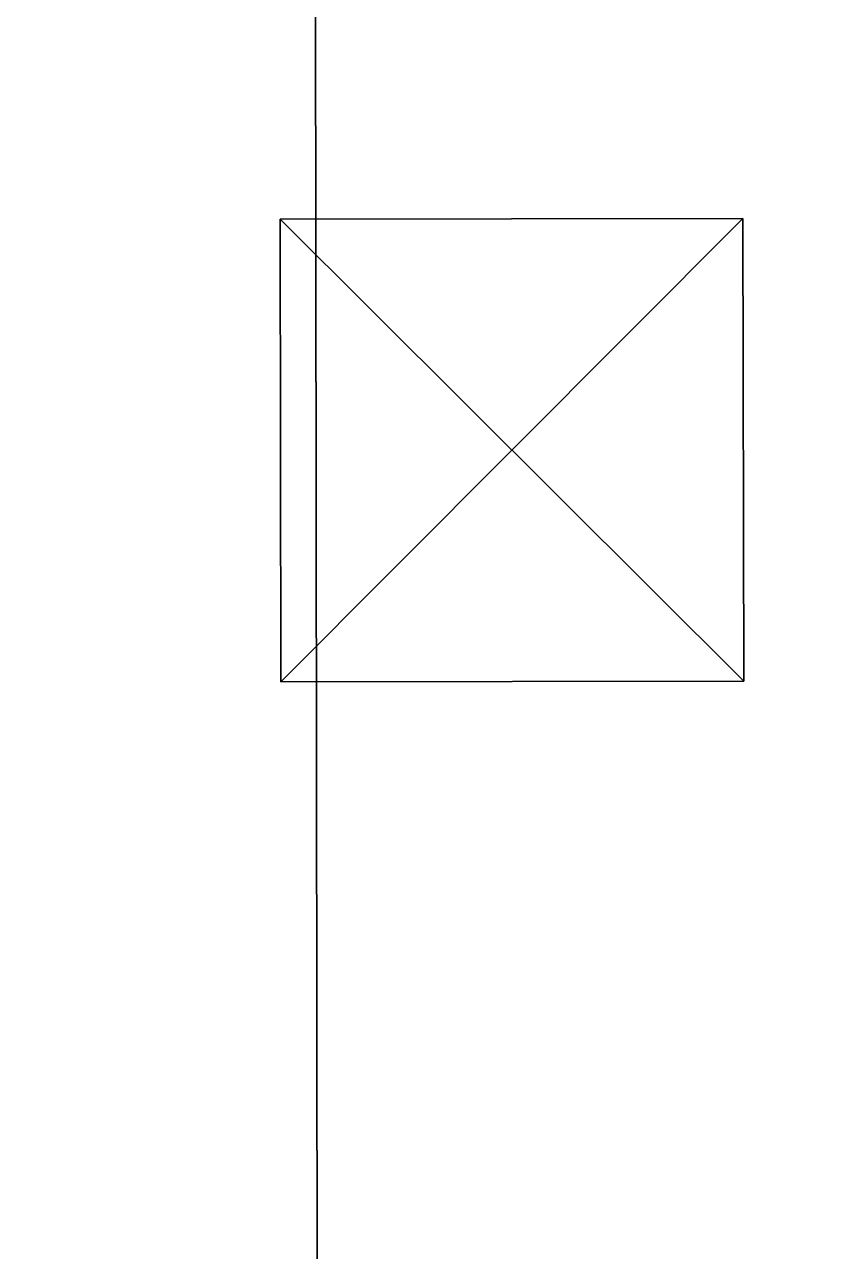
# Model space of a CAD drawing. Extents: x 0 to 3022, y -4615 to 0.
# Drawn here: x 1789.98 to 1816.53, y -3755.02 to -3715.24 of the extents above; entities that cross this region are included whole.
import ezdxf

# ---------------------------------------------------------------- set-up
doc = ezdxf.new("R2010")
doc.units = 0
for name, color, linetype in [('LAYER0', 7, 'CONTINUOUS'), ('LAYER1', 7, 'CONTINUOUS'), ('LAYER145', 7, 'CONTINUOUS'), ('LAYER152', 7, 'CONTINUOUS'), ('LAYER156', 7, 'CONTINUOUS'), ('LAYER217', 253, 'CONTINUOUS'), ('LAYER218', 253, 'CONTINUOUS'), ('LAYER347', 7, 'CONTINUOUS'), ('LAYER348', 7, 'CONTINUOUS')]:
    doc.layers.add(name, color=color, linetype=linetype)

msp = doc.modelspace()

# ---------------------------------------------------------------- linework, layer by layer
at = {"layer": 'LAYER0', "invisible_edges": 1}
for points in [[(2992, 0), (0, -4167.22), (0, 0), (2992, 0)], [(2992, -4162.78, 5), (0, 0, 5), (0, -4167.22, 5), (2992, -4162.78, 5)], [(0, 0, 5), (2992, -4162.78, 5), (2992, 0, 5), (0, 0, 5)], [(0, -4167.22), (2992, 0), (2992, -4162.78), (0, -4167.22)]]:
    msp.add_3dface(points, dxfattribs=at)
at = {"layer": 'LAYER145', "invisible_edges": 1}
for points in [[(2531.996, -3433.46, 85), (1799.859, -4014.548, 85), (1798.997, -3434.549, 85), (2531.996, -3433.46, 85)], [(1798.997, -3434.549, 103), (2532.858, -4013.459, 103), (2531.996, -3433.46, 103), (1798.997, -3434.549, 103)], [(1799.859, -4014.548, 85), (2531.996, -3433.46, 85), (2532.858, -4013.459, 85), (1799.859, -4014.548, 85)], [(1799.859, -4014.548, 85), (1798.997, -3434.549, 103), (1798.997, -3434.549, 85), (1799.859, -4014.548, 85)], [(1798.997, -3434.549, 103), (1799.859, -4014.548, 85), (1799.859, -4014.548, 103), (1798.997, -3434.549, 103)], [(2532.858, -4013.459, 103), (1798.997, -3434.549, 103), (1799.859, -4014.548, 103), (2532.858, -4013.459, 103)]]:
    msp.add_3dface(points, dxfattribs=at)
at = {"layer": 'LAYER152', "invisible_edges": 1}
for points in [[(1799.859, -4014.548, 5), (1780.997, -3434.576, 5), (1798.997, -3434.549, 5), (1799.859, -4014.548, 5)], [(1781.859, -4014.575, 2555), (1798.997, -3434.549, 2555), (1780.997, -3434.576, 2555), (1781.859, -4014.575, 2555)], [(1798.997, -3434.549, 2555), (1781.859, -4014.575, 2555), (1799.859, -4014.548, 2555), (1798.997, -3434.549, 2555)], [(1798.997, -3434.549, 2555), (1799.859, -4014.548, 5), (1798.997, -3434.549, 5), (1798.997, -3434.549, 2555)], [(1799.859, -4014.548, 5), (1798.997, -3434.549, 2555), (1799.859, -4014.548, 2555), (1799.859, -4014.548, 5)], [(1780.997, -3434.576, 5), (1799.859, -4014.548, 5), (1781.859, -4014.575, 5), (1780.997, -3434.576, 5)]]:
    msp.add_3dface(points, dxfattribs=at)
at = {"layer": 'LAYER156', "invisible_edges": 1}
for points in [[(1798.997, -3434.549, 2554), (2532.858, -4013.459, 2554), (2531.996, -3433.46, 2554), (1798.997, -3434.549, 2554)], [(2531.996, -3433.46, 2536), (1799.859, -4014.548, 2536), (1798.997, -3434.549, 2536), (2531.996, -3433.46, 2536)], [(1799.859, -4014.548, 2536), (2531.996, -3433.46, 2536), (2532.858, -4013.459, 2536), (1799.859, -4014.548, 2536)], [(2532.858, -4013.459, 2554), (1798.997, -3434.549, 2554), (1799.859, -4014.548, 2554), (2532.858, -4013.459, 2554)], [(1799.859, -4014.548, 2536), (1798.997, -3434.549, 2554), (1798.997, -3434.549, 2536), (1799.859, -4014.548, 2536)], [(1798.997, -3434.549, 2554), (1799.859, -4014.548, 2536), (1799.859, -4014.548, 2554), (1798.997, -3434.549, 2554)]]:
    msp.add_3dface(points, dxfattribs=at)
at = {"layer": 'LAYER217'}
for points in [[(1813.274, -3721.528, 2490.991), (1798.296, -3736.55, 2490.991), (1798.274, -3721.55, 2490.991), (1813.274, -3721.528, 2490.991)], [(1813.274, -3721.528, 2490.991), (1798.274, -3721.55, 2490.991), (1813.274, -3721.528, 2505.991), (1813.274, -3721.528, 2490.991)], [(1813.274, -3721.528, 2505.991), (1798.274, -3721.55, 2490.991), (1798.274, -3721.55, 2505.991), (1813.274, -3721.528, 2505.991)], [(1813.274, -3721.528, 2505.991), (1798.274, -3721.55, 2505.991), (1813.296, -3736.528, 2505.991), (1813.274, -3721.528, 2505.991)], [(1798.296, -3736.55, 2490.991), (1798.296, -3736.55, 2505.991), (1798.274, -3721.55, 2490.991), (1798.296, -3736.55, 2490.991)], [(1798.274, -3721.55, 2490.991), (1798.296, -3736.55, 2505.991), (1798.274, -3721.55, 2505.991), (1798.274, -3721.55, 2490.991)], [(1813.296, -3736.528, 2505.991), (1798.274, -3721.55, 2505.991), (1798.296, -3736.55, 2505.991), (1813.296, -3736.528, 2505.991)], [(1813.296, -3736.528, 2490.991), (1798.296, -3736.55, 2490.991), (1813.274, -3721.528, 2490.991), (1813.296, -3736.528, 2490.991)], [(1813.274, -3721.528, 2490.991), (1813.274, -3721.528, 2505.991), (1813.296, -3736.528, 2490.991), (1813.274, -3721.528, 2490.991)], [(1813.296, -3736.528, 2490.991), (1813.274, -3721.528, 2505.991), (1813.296, -3736.528, 2505.991), (1813.296, -3736.528, 2490.991)], [(1813.296, -3736.528, 2490.991), (1813.296, -3736.528, 2505.991), (1798.296, -3736.55, 2490.991), (1813.296, -3736.528, 2490.991)], [(1798.296, -3736.55, 2490.991), (1813.296, -3736.528, 2505.991), (1798.296, -3736.55, 2505.991), (1798.296, -3736.55, 2490.991)]]:
    msp.add_3dface(points, dxfattribs=at)
at = {"layer": 'LAYER218'}
for points in [[(1813.274, -3721.528, 2490.991), (1798.296, -3736.55, 2490.991), (1798.274, -3721.55, 2490.991), (1813.274, -3721.528, 2490.991)], [(1813.274, -3721.528, 2490.991), (1798.274, -3721.55, 2490.991), (1813.274, -3721.528, 2505.991), (1813.274, -3721.528, 2490.991)], [(1813.274, -3721.528, 2505.991), (1798.274, -3721.55, 2490.991), (1798.274, -3721.55, 2505.991), (1813.274, -3721.528, 2505.991)], [(1813.274, -3721.528, 2505.991), (1798.274, -3721.55, 2505.991), (1813.296, -3736.528, 2505.991), (1813.274, -3721.528, 2505.991)], [(1798.296, -3736.55, 2490.991), (1798.296, -3736.55, 2505.991), (1798.274, -3721.55, 2490.991), (1798.296, -3736.55, 2490.991)], [(1798.274, -3721.55, 2490.991), (1798.296, -3736.55, 2505.991), (1798.274, -3721.55, 2505.991), (1798.274, -3721.55, 2490.991)], [(1813.296, -3736.528, 2505.991), (1798.274, -3721.55, 2505.991), (1798.296, -3736.55, 2505.991), (1813.296, -3736.528, 2505.991)], [(1813.296, -3736.528, 2490.991), (1798.296, -3736.55, 2490.991), (1813.274, -3721.528, 2490.991), (1813.296, -3736.528, 2490.991)], [(1813.274, -3721.528, 2490.991), (1813.274, -3721.528, 2505.991), (1813.296, -3736.528, 2490.991), (1813.274, -3721.528, 2490.991)], [(1813.296, -3736.528, 2490.991), (1813.274, -3721.528, 2505.991), (1813.296, -3736.528, 2505.991), (1813.296, -3736.528, 2490.991)], [(1813.296, -3736.528, 2490.991), (1813.296, -3736.528, 2505.991), (1798.296, -3736.55, 2490.991), (1813.296, -3736.528, 2490.991)], [(1798.296, -3736.55, 2490.991), (1813.296, -3736.528, 2505.991), (1798.296, -3736.55, 2505.991), (1798.296, -3736.55, 2490.991)]]:
    msp.add_3dface(points, dxfattribs=at)
at = {"layer": 'LAYER347', "invisible_edges": 1}
for points in [[(1798.997, -3434.549, 970.9968), (2532.821, -3988.859, 970.9968), (2531.996, -3433.459, 970.9968), (1798.997, -3434.549, 970.9968)], [(2531.996, -3433.459, 952.9968), (1799.822, -3989.948, 952.9968), (1798.997, -3434.549, 952.9968), (2531.996, -3433.459, 952.9968)], [(1799.822, -3989.948, 952.9968), (2531.996, -3433.459, 952.9968), (2532.821, -3988.859, 952.9968), (1799.822, -3989.948, 952.9968)], [(2532.821, -3988.859, 970.9968), (1798.997, -3434.549, 970.9968), (1799.822, -3989.948, 970.9968), (2532.821, -3988.859, 970.9968)], [(1799.822, -3989.948, 952.9968), (1798.997, -3434.549, 970.9968), (1798.997, -3434.549, 952.9968), (1799.822, -3989.948, 952.9968)], [(1798.997, -3434.549, 970.9968), (1799.822, -3989.948, 952.9968), (1799.822, -3989.948, 970.9968), (1798.997, -3434.549, 970.9968)]]:
    msp.add_3dface(points, dxfattribs=at)
at = {"layer": 'LAYER348', "invisible_edges": 1}
for points in [[(1798.997, -3434.549, 2038.994), (2532.821, -3988.859, 2038.994), (2531.996, -3433.459, 2038.994), (1798.997, -3434.549, 2038.994)], [(2531.996, -3433.459, 2020.994), (1799.822, -3989.948, 2020.994), (1798.997, -3434.549, 2020.994), (2531.996, -3433.459, 2020.994)], [(1799.822, -3989.948, 2020.994), (2531.996, -3433.459, 2020.994), (2532.821, -3988.859, 2020.994), (1799.822, -3989.948, 2020.994)], [(2532.821, -3988.859, 2038.994), (1798.997, -3434.549, 2038.994), (1799.822, -3989.948, 2038.994), (2532.821, -3988.859, 2038.994)], [(1799.822, -3989.948, 2020.994), (1798.997, -3434.549, 2038.994), (1798.997, -3434.549, 2020.994), (1799.822, -3989.948, 2020.994)], [(1798.997, -3434.549, 2038.994), (1799.822, -3989.948, 2020.994), (1799.822, -3989.948, 2038.994), (1798.997, -3434.549, 2038.994)]]:
    msp.add_3dface(points, dxfattribs=at)

# ---------------------------------------------------------------- meshes
at = {"layer": 'LAYER1'}
mesh = msp.add_polymesh((5, 2), dxfattribs=at)
for k, corner in enumerate([(2842, -150, 2611), (150, -150, 2611), (2842, -4013, 2611), (2842, -150, 2611), (150, -4017, 2611), (2842, -4013, 2611), (150, -150, 2611), (150, -4017, 2611), (0, 0, 2611), (0, -4167.223, 2611)]):
    mesh.set_mesh_vertex(divmod(k, 2), corner)

doc.saveas('drawing.dxf')
